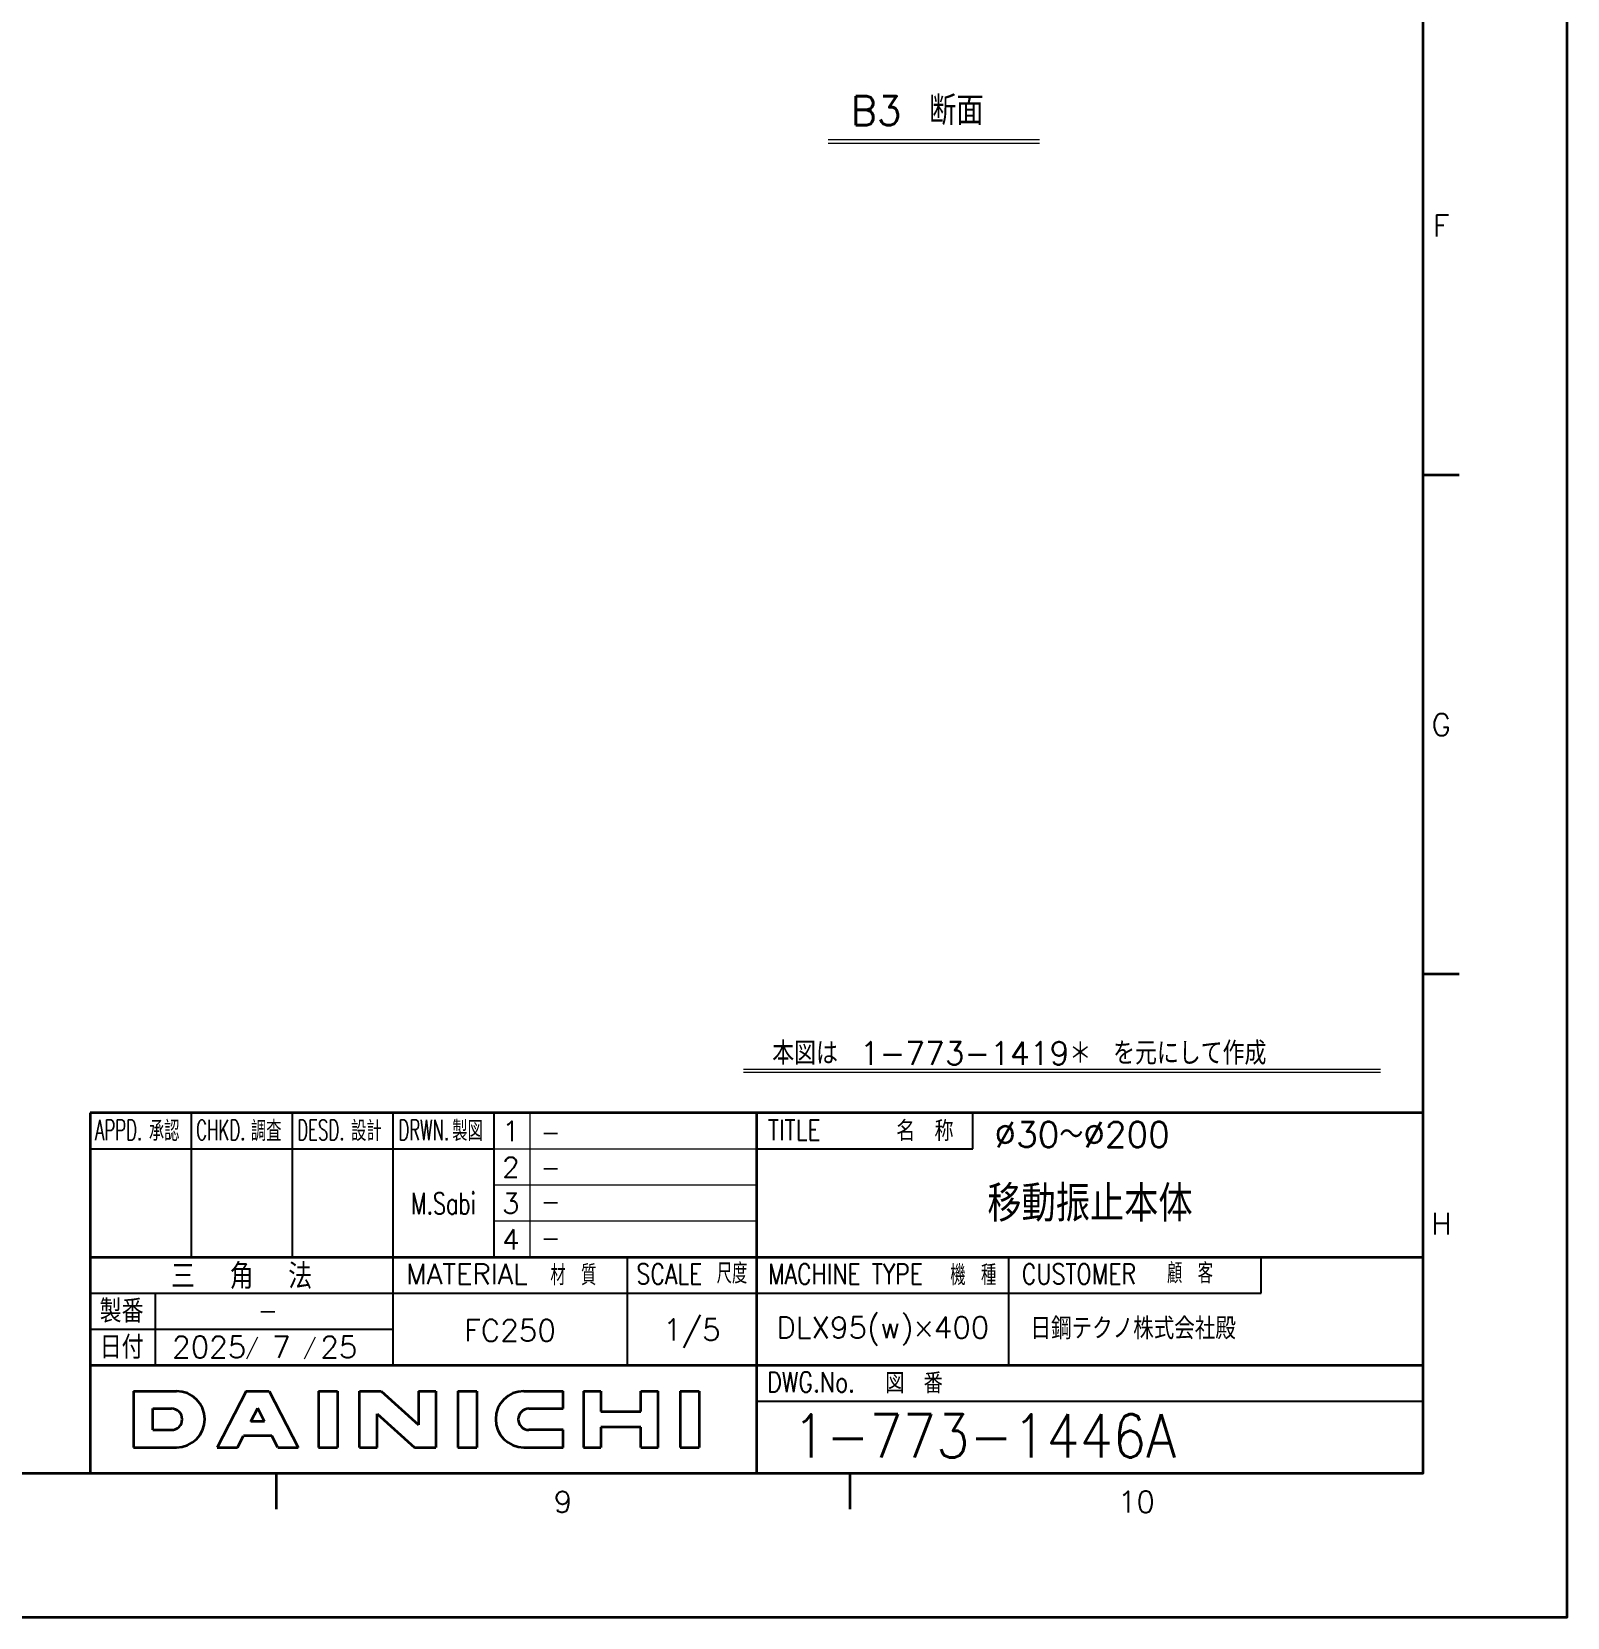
# Model space of a CAD drawing. Header units: millimetres. Extents: x 0 to 4205, y 0 to 2970.
# Drawn here: x 3139 to 4205, y 0 to 1100 of the extents above; entities that cross this region are included whole.
import ezdxf
from ezdxf.enums import TextEntityAlignment as Align

# ---------------------------------------------------------------- set-up
doc = ezdxf.new("R2010")
doc.units = ezdxf.units.MM
doc.header["$LTSCALE"] = 5
for name, color, linetype, lineweight in [('AM_0', 7, 'Continuous', 25), ('AM_5', 3, 'Continuous', 13), ('AUX', 7, 'Continuous', 35), ('TITLE', 4, 'Continuous', 20)]:
    doc.layers.add(name, color=color, linetype=linetype, lineweight=lineweight)
doc.styles.get("Standard").update_dxf_attribs({"font": 'romans.shx', "bigfont": 'japanese.shx'})

# ---------------------------------------------------------------- blocks, each defined once
blk = doc.blocks.new('TITLE')
at = {"layer": 'TITLE', "color": 0, "width": 0.7}
for tag, height, p in [('BDATE4DD', 2.5, (57, 566.55)), ('BDATE4MM', 2.5, (50.71, 566.49)), ('BITEM4', 2, (643, 57.5)), ('BITEM3', 2, (657, 57.5)), ('BITEM2', 2, (671, 57.5)), ('ZITEM5', 2, (685, 57.5))]:
    blk.add_attdef(tag, text='', height=height, dxfattribs=at).set_placement(p, align=Align.MIDDLE)
at = {"layer": 'TITLE', "color": 0}
for tag, height, p in [('BITEM14', 2.5, (110.82, 566.6)), ('BITEM11', 2.5, (33.26, 566.42)), ('BITEM12', 2.5, (61.15, 566.45)), ('ZITEM3', 2.5, (698.47, 67.33)), ('ZITEM6', 3.5, (763.55, 66.75)), ('ZITEM4', 2.5, (698.41, 62.42)), ('BITEM7', 2.5, (698.56, 57.68)), ('BITEM8', 2.5, (698.68, 52.67)), ('BITEM5', 3, (768.56, 40.09)), ('ZITEM1', 5, (733.49, 25.17))]:
    blk.add_attdef(tag, text='', height=height, dxfattribs=at).set_placement(p, align=Align.MIDDLE_LEFT)
for tag, height, p in [('BITEM1', 1.5, (28.14, 566.34)), ('BITEM13', 2.5, (105, 566.5)), ('ZITEM2', 5, (774.14, 57.66)), ('BITEM10', 2.5, (660.63, 42.58)), ('BITEM9', 2.8, (694.45, 39.81)), ('FILE3', 3, (720.12, 39.69)), ('BITEM6', 2.8, (746.61, 40))]:
    blk.add_attdef(tag, text='', height=height, dxfattribs=at).set_placement(p, align=Align.MIDDLE)
at = {"layer": 'TITLE', "color": 0, "width": 0.7}
blk.add_attdef('BDATE4YY', text='', height=2.5, dxfattribs=at).set_placement((46.66, 566.31), align=Align.MIDDLE_RIGHT)
at = {"layer": 'TITLE', "color": 0}
blk.add_attdef('BDATE1YY', text='', height=2, dxfattribs=at).set_placement((655.02, 37.41), align=Align.MIDDLE_RIGHT)
for tag, p in [('BDATE1MM', (662.09, 37.4)), ('BDATE1DD', (672.29, 37.48))]:
    blk.add_attdef(tag, text='', height=2, dxfattribs=at).set_placement(p, align=Align.MIDDLE_CENTER)

msp = doc.modelspace()

# ---------------------------------------------------------------- linework, layer by layer
at = {"layer": 'AM_5'}
for p, q in [((3691.9706, 1025.5019), (3838.6355, 1025.5019)), ((3691.9706, 1023.0019), (3838.6355, 1023.0019)), ((3633.2417, 380.2872), (4075.3051, 380.2872)), ((3633.2417, 378.2872), (4075.3051, 378.2872))]:
    msp.add_line(p, q, dxfattribs=at)
at = {"layer": 'AUX'}
for p, q in [((4130, 792.5), (4105, 792.5)), ((4130, 446.25), (4105, 446.25)), ((4105, 350), (3180, 350)), ((3180, 350), (3180, 100)), ((3642.5, 100), (3642.5, 350)), ((3180, 250), (4105, 250)), ((3180, 175), (4105, 175)), ((3210.0759, 156.9544), (3210.0759, 117.8557)), ((3210.0759, 156.9544), (3239.8511, 156.9544)), ((3288.1481, 156.9544), (3268.0473, 117.8557)), ((3288.1481, 156.9544), (3304.1385, 156.9544)), ((3304.1385, 156.9544), (3324.2392, 117.8557)), ((3338.4, 156.9544), (3338.4, 117.8557)), ((3338.4, 156.9544), (3351.6334, 156.9544)), ((3351.6334, 156.9544), (3351.6334, 117.8557)), ((3366.8719, 117.8557), (3366.8719, 156.9544)), ((3366.8719, 156.9544), (3381.7861, 156.9544)), ((3381.7861, 156.9544), (3407.6749, 133.644)), ((3407.6749, 156.9544), (3407.6749, 133.644)), ((3407.6749, 156.9544), (3419.8056, 156.9544)), ((3419.8056, 156.9544), (3419.8056, 117.8557)), ((3435.0441, 156.9544), (3435.0441, 117.8557)), ((3435.0441, 156.9544), (3448.2775, 156.9544)), ((3448.2775, 156.9544), (3448.2775, 117.8557)), ((3480.8597, 156.9544), (3508.1286, 156.9544)), ((3508.1286, 144.8238), (3508.1286, 156.9544)), ((3522.2643, 156.9544), (3522.2643, 117.8557)), ((3522.2643, 156.9544), (3534.3949, 156.9544)), ((3534.3949, 156.9544), (3534.3949, 142.919)), ((3561.9646, 156.9544), (3574.0952, 156.9544)), ((3561.9646, 142.919), (3561.9646, 156.9544)), ((3574.0952, 117.8557), (3574.0952, 156.9544)), ((3589.3337, 156.9544), (3589.3337, 117.8557)), ((3589.3337, 156.9544), (3602.5671, 156.9544)), ((3602.5671, 156.9544), (3602.5671, 117.8557)), ((3223.3094, 144.8238), (3236.3423, 144.8238)), ((3223.3094, 129.9863), (3223.3094, 144.8238)), ((3291.4153, 135.9013), (3296.1433, 145.0978)), ((3300.8712, 135.9013), (3296.1433, 145.0978)), ((3484.3686, 144.8238), (3508.1286, 144.8238)), ((3300.8712, 135.9013), (3291.4153, 135.9013)), ((3379.0025, 117.8557), (3379.0025, 141.1661)), ((3379.0025, 141.1661), (3404.8914, 117.8557)), ((3534.3949, 142.919), (3561.9646, 142.919)), ((3223.3094, 129.9863), (3236.3423, 129.9863)), ((3282.1381, 117.8557), (3286.2613, 125.8759)), ((3306.0253, 125.8759), (3286.2613, 125.8759)), ((3310.1485, 117.8557), (3306.0253, 125.8759)), ((3508.1286, 129.9863), (3484.3686, 129.9863)), ((3508.1286, 117.8557), (3508.1286, 129.9863)), ((3561.9646, 131.8911), (3534.3949, 131.8911)), ((3534.3949, 131.8911), (3534.3949, 117.8557)), ((3561.9646, 117.8557), (3561.9646, 131.8911)), ((3210.0759, 117.8557), (3239.8511, 117.8557)), ((3268.0473, 117.8557), (3282.1381, 117.8557)), ((3310.1485, 117.8557), (3324.2392, 117.8557)), ((3338.4, 117.8557), (3351.6334, 117.8557)), ((3366.8719, 117.8557), (3379.0025, 117.8557)), ((3404.8914, 117.8557), (3419.8056, 117.8557)), ((3435.0441, 117.8557), (3448.2775, 117.8557)), ((3480.8597, 117.8557), (3508.1286, 117.8557)), ((3522.2643, 117.8557), (3534.3949, 117.8557)), ((3561.9646, 117.8557), (3574.0952, 117.8557)), ((3589.3337, 117.8557), (3602.5671, 117.8557)), ((3309, 100), (3309, 75)), ((3707, 100), (3707, 75))]:
    msp.add_line(p, q, dxfattribs=at)
at = {"layer": 'AUX', "color": 3, "lineweight": 25}
for p, q in [((3250, 350), (3250, 250)), ((3320, 350), (3320, 250)), ((3390, 350), (3390, 175)), ((3460, 350), (3460, 250)), ((3792.5, 325), (3792.5, 350)), ((3180, 325), (3460, 325)), ((3642.5, 325), (3792.5, 325)), ((3552.5, 250), (3552.5, 175)), ((3817.5, 175), (3817.5, 250)), ((3992.5, 225), (3992.5, 250)), ((3180, 225), (3992.5, 225)), ((3225, 225), (3225, 175)), ((3180, 200), (3390, 200)), ((3642.5, 150), (4105, 150))]:
    msp.add_line(p, q, dxfattribs=at)
at = {"layer": 'AUX', "color": 2, "lineweight": 13}
for p, q in [((3485, 350), (3485, 250)), ((3460, 325), (3642.5, 325)), ((3460, 300), (3642.5, 300)), ((3460, 275), (3642.5, 275))]:
    msp.add_line(p, q, dxfattribs=at)
at = {"layer": 'AUX'}
for points in [[(0, 0), (4205, 0), (4205, 2970), (0, 2970)], [(125, 100), (4105, 100), (4105, 2870), (125, 2870)]]:
    msp.add_lwpolyline(points, close=True, dxfattribs=at)
for centre, radius, start, end in [((3239.8511, 137.4051), 19.5494, 270, 90), ((3480.8597, 137.4051), 19.5494, 90, 270), ((3236.3423, 137.4051), 7.4187, 270, 90), ((3484.3686, 137.4051), 7.4187, 90, 270)]:
    msp.add_arc(centre, radius, start, end, dxfattribs=at)

# ---------------------------------------------------------------- block references
at = {"layer": 'TITLE'}
ref = msp.add_blockref('TITLE', (0, 0), dxfattribs=dict(at, xscale=5, yscale=5, zscale=5))
ref.add_attrib('BITEM10', '-', dxfattribs={"color": 2, "lineweight": 13, "height": 12.5}).set_placement((3303.1439, 212.8971), align=Align.MIDDLE)
ref.add_attrib('BDATE1YY', '2025', dxfattribs={"color": 2, "lineweight": 13, "height": 15}).set_placement((3262.5, 187.5), align=Align.MIDDLE_CENTER)
ref.add_attrib('BDATE1MM', '7', dxfattribs={"color": 2, "lineweight": 13, "height": 15}).set_placement((3312.5, 187.5), align=Align.MIDDLE_CENTER)
ref.add_attrib('BDATE1DD', '25', dxfattribs={"color": 2, "lineweight": 13, "height": 15}).set_placement((3352.5, 187.5), align=Align.MIDDLE_CENTER)
ref.add_attrib('ZITEM5', 'M.Sabi', dxfattribs={"color": 2, "lineweight": 13, "height": 15, "width": 0.7}).set_placement((3425, 287.5), align=Align.MIDDLE)
ref.add_attrib('BITEM9', 'FC250', dxfattribs={"color": 0, "height": 15}).set_placement((3471.25, 199.0345), align=Align.MIDDLE)
ref.add_attrib('ZITEM3', '-', dxfattribs={"color": 2, "lineweight": 13, "height": 12.5}).set_placement((3492.5, 336.657), align=Align.MIDDLE_LEFT)
ref.add_attrib('ZITEM4', '-', dxfattribs={"color": 2, "lineweight": 13, "height": 12.5}).set_placement((3492.5, 312.1244), align=Align.MIDDLE_LEFT)
ref.add_attrib('BITEM7', '-', dxfattribs={"color": 2, "lineweight": 13, "height": 12.5}).set_placement((3492.5, 288.3928), align=Align.MIDDLE_LEFT)
ref.add_attrib('BITEM8', '-', dxfattribs={"color": 2, "lineweight": 13, "height": 12.5}).set_placement((3492.5, 263.3309), align=Align.MIDDLE_LEFT)
ref.add_attrib('ZITEM1', '1-773-1446A', dxfattribs={"color": 0, "height": 30, "width": 0.9}).set_placement((3667.5, 125.873), align=Align.MIDDLE_LEFT)
ref.add_attrib('BITEM6', 'DLX95(w)×400', dxfattribs={"color": 0, "height": 15}).set_placement((3730, 200.0081), align=Align.MIDDLE)
ref.add_attrib('BITEM5', '日鋼テクノ株式会社殿', dxfattribs={"color": 0, "height": 15}).set_placement((3832.5, 200.4317), align=Align.MIDDLE_LEFT)
ref.add_attrib('ZITEM2', '移動振止本体', dxfattribs={"color": 0, "height": 25}).set_placement((3873.75, 288.308), align=Align.MIDDLE)
ref.add_attrib('FILE3', '1/5', dxfattribs={"color": 0, "height": 15}).set_placement((3597.5, 198.4617), align=Align.MIDDLE)
ref.add_attrib('ZITEM6', '%%c30～%%c200', dxfattribs={"color": 0, "height": 17.5}).set_placement((3807.5, 335), align=Align.MIDDLE_LEFT)

# ---------------------------------------------------------------- texts
at = {"layer": 'AM_0', "color": 2}
for s, height, p in [('B3\u3000断面', 20, (3707.8397, 1035.5019)), ('本図は\u30001-773-1419＊\u3000を元にして作成', 16, (3653.2417, 383.44))]:
    msp.add_text(s, height=height, dxfattribs=at).set_placement(p)
at = {"layer": 'AUX', "color": 2, "lineweight": 13}
for s, height, p in [('F', 15, (4117.5, 965.625)), ('G', 15, (4117.5, 619.375)), ('1', 14, (3471.8364, 337.3726)), ('2', 14, (3471.8364, 312.3094)), ('3', 14, (3471.8364, 287.2461)), ('H', 15, (4117.5, 273.125)), ('4', 14, (3471.8364, 262.1828)), ('9', 15, (3508, 80.1121)), ('10', 15, (3906, 80.1121))]:
    msp.add_text(s, height=height, dxfattribs=at).set_placement(p, align=Align.MIDDLE)
for s, width, p in [('APPD.', 0.6, (3183.2645, 331.2025)), ('承認', 0.8, (3220.6152, 330.4506)), ('CHKD.', 0.6, (3253.4418, 331.2025)), ('調査', 0.8, (3291.438, 330.4506)), ('DESD.', 0.6, (3323.619, 331.2025)), ('設計', 0.8, (3360.9696, 330.4506)), ('DRWN.', 0.6, (3393.7962, 331.2025)), ('製図', 0.8, (3431.1468, 330.4506)), ('材\u3000質', 0.8, (3499.2759, 230.4506)), ('尺度', 0.8, (3614.6569, 231.5868)), ('機\u3000種', 0.8, (3776.8392, 230.4506)), ('顧\u3000客', 0.8, (3927.219, 231.764))]:
    msp.add_text(s, height=14, dxfattribs=dict(at, width=width)).set_placement(p)
at = {"layer": 'AUX', "color": 3, "lineweight": 25, "width": 0.8}
for s, p in [('TITLE', (3650.2696, 331.2025)), ('SCALE', (3559.0164, 231.2025)), ('MACHINE TYPE', (3650.2696, 231.2025)), ('CUSTOMER', (3826.4645, 231.2025)), ('DWG.No.', (3649.7683, 156.2025))]:
    msp.add_text(s, height=14, dxfattribs=at).set_placement(p)
at = {"layer": 'AUX', "color": 2, "lineweight": 13}
for s, p in [('名\u3000称', (3739.2443, 330.4506)), ('図\u3000番', (3731.7253, 155.4506))]:
    msp.add_text(s, height=14, dxfattribs=at).set_placement(p)
at = {"layer": 'AUX', "color": 3, "lineweight": 25}
msp.add_text('三  角  法', height=17.5, dxfattribs=at).set_placement((3285, 237.5), align=Align.MIDDLE)
for s, height, p in [('MATERIAL', 14, (3399.0228, 231.2025)), ('製番', 16, (3186.5164, 204.4481)), ('日付', 16, (3186.5164, 179.3848))]:
    msp.add_text(s, height=height, dxfattribs=at).set_placement(p)
at = {"layer": 'TITLE', "color": 2, "lineweight": 13}
for p in [(3287.5, 182.5), (3327.5, 182.5)]:
    msp.add_text('/', height=10, dxfattribs=at).set_placement(p)

doc.saveas('drawing.dxf')
